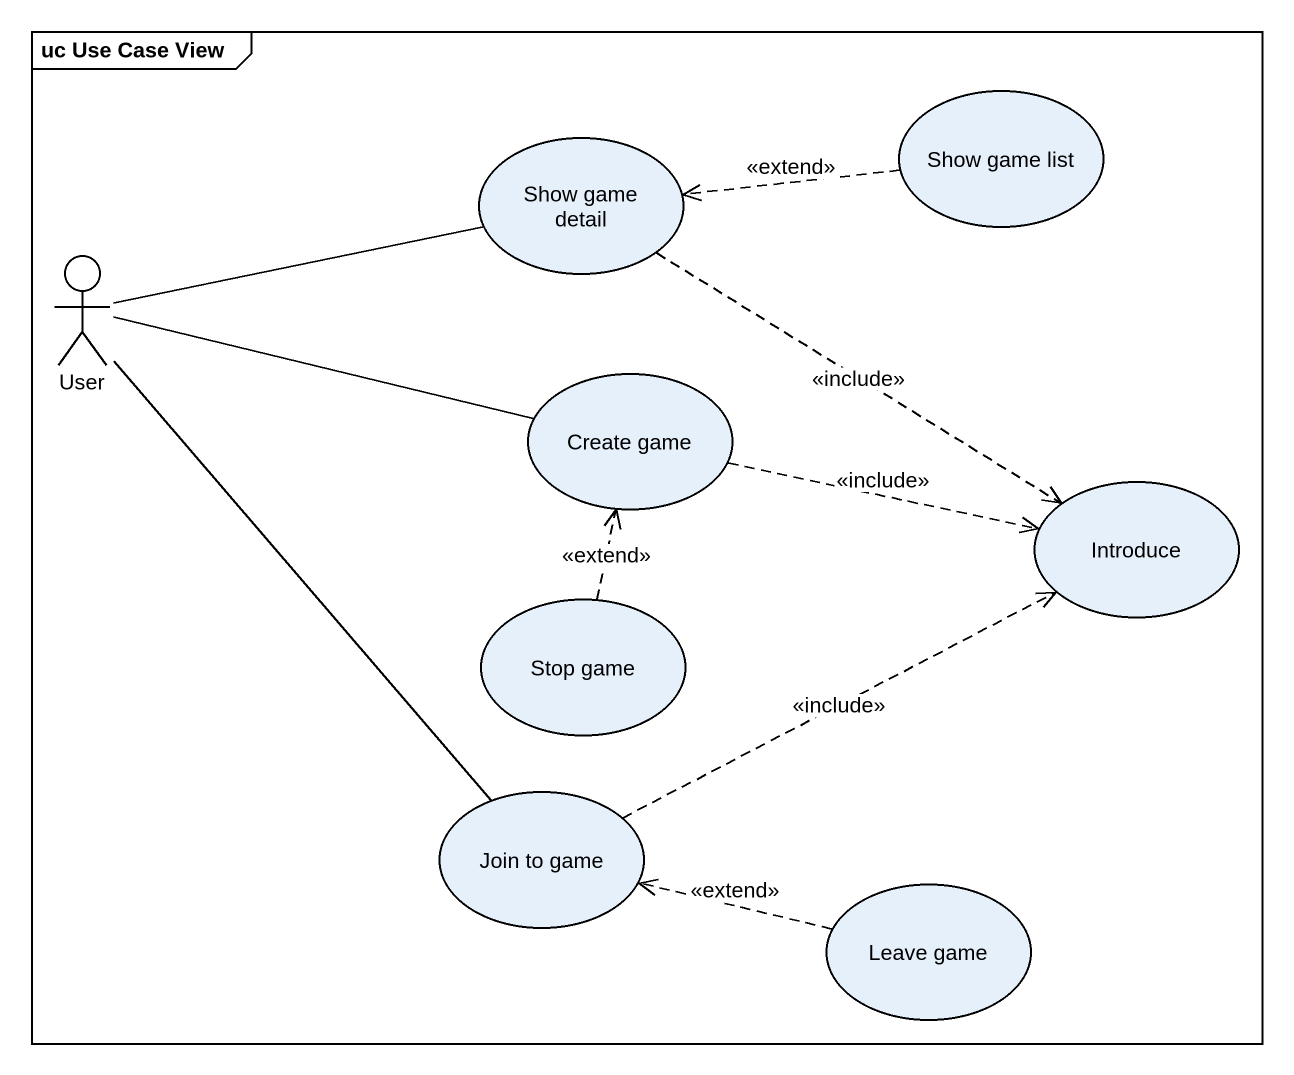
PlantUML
@startuml
mainframe uc Use Case View
usecase "Show game list" as Show_game_list
usecase "Show game detail" as Show_game_detail
actor User
usecase "Create game" as Create_game
usecase Introduce
usecase "Stop game" as Stop_game
usecase "Join to game" as Join_to_game
usecase "Leave game" as Leave_game
Show_game_list .left.> Show_game_detail : <<extend>>
Show_game_detail ..> Introduce : <<include>>
User -right- Show_game_detail
User -right- Create_game
User -- Join_to_game
Create_game .right.> Introduce : <<include>>
Stop_game .up.> Create_game : <<extend>>
Join_to_game .right.> Introduce : <<include>>
Leave_game .left.> Join_to_game : <<extend>>
@enduml
